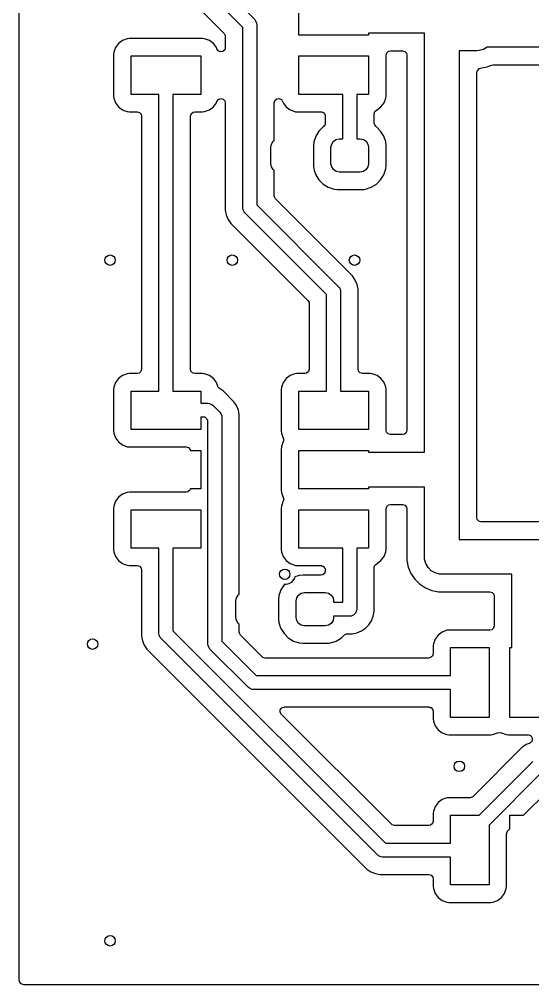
# Model space of a CAD drawing. Extents: x 4.07 to 6.96, y -6.23 to -1.21.
# Drawn here: x 4.071 to 4.65, y -6.093 to -5.004 of the extents above; entities that cross this region are included whole.
import ezdxf

# ---------------------------------------------------------------- set-up
doc = ezdxf.new("R2010")
doc.units = 0
doc.header["$MEASUREMENT"] = 0
doc.layers.add('BLACK', color=7, linetype='CONTINUOUS')

msp = doc.modelspace()

# ---------------------------------------------------------------- linework, layer by layer
at = {"layer": 'BLACK', "linetype": 'CONTINUOUS'}
for p, q in [((4.0709, -6.0599), (4.0709, -3.9337)), ((4.2756, -4.9436), (4.3363, -5.0043)), ((4.3228, -5.0131), (4.2645, -4.9547)), ((4.3858, -5.0217), (4.3858, -4.9783)), ((4.2756, -4.9937), (4.3017, -5.0198)), ((4.3363, -5.0043), (4.3373, -5.0055)), ((4.3373, -5.0055), (4.3384, -5.0083)), ((4.3384, -5.0083), (4.3386, -5.0098)), ((4.3017, -5.0198), (4.303, -5.0223)), ((4.3228, -5.2165), (4.3228, -5.0131)), ((4.3386, -5.0098), (4.3386, -5.2133)), ((4.5276, -5.0197), (4.4646, -5.0197)), ((4.4646, -5.0197), (4.4646, -5.0217)), ((4.5276, -5.4921), (4.5276, -5.0197)), ((4.1873, -5.0278), (4.1828, -5.0312)), ((4.1926, -5.0258), (4.1873, -5.0278)), ((4.1873, -5.0278), (4.1873, -5.0278)), ((4.195, -5.0256), (4.1926, -5.0258)), ((4.2775, -5.0256), (4.195, -5.0256)), ((4.195, -5.0256), (4.195, -5.0256)), ((4.2798, -5.0258), (4.2775, -5.0256)), ((4.2775, -5.0256), (4.2775, -5.0256)), ((4.2775, -5.0256), (4.2775, -5.0256)), ((4.2775, -5.0256), (4.2775, -5.0256)), ((4.2851, -5.0278), (4.2798, -5.0258)), ((4.2798, -5.0258), (4.2798, -5.0258)), ((4.2897, -5.0312), (4.2851, -5.0278)), ((4.2851, -5.0278), (4.2851, -5.0278)), ((4.303, -5.0223), (4.3031, -5.0233)), ((4.3031, -5.0233), (4.3031, -5.0357)), ((4.4646, -5.0217), (4.3858, -5.0217)), ((4.1774, -5.041), (4.1771, -5.0434)), ((4.1794, -5.0357), (4.1774, -5.041)), ((4.1828, -5.0312), (4.1794, -5.0357)), ((4.1794, -5.0357), (4.1794, -5.0357)), ((4.1828, -5.0312), (4.1828, -5.0312)), ((4.2931, -5.0357), (4.2897, -5.0312)), ((4.2897, -5.0312), (4.2897, -5.0312)), ((4.2937, -5.0374), (4.2931, -5.0357)), ((4.2931, -5.0357), (4.2931, -5.0357)), ((4.2951, -5.0394), (4.2937, -5.0374)), ((4.2976, -5.0405), (4.2951, -5.0394)), ((4.3003, -5.0401), (4.2976, -5.0405)), ((4.3024, -5.0383), (4.3003, -5.0401)), ((4.3031, -5.0357), (4.3024, -5.0383)), ((4.485, -5.0416), (4.4871, -5.0398)), ((4.4871, -5.0398), (4.4892, -5.0394)), ((4.4892, -5.0394), (4.503, -5.0394)), ((4.503, -5.0394), (4.5056, -5.0402)), ((4.5056, -5.0402), (4.5074, -5.0422)), ((4.5866, -5.0394), (4.5669, -5.0394)), ((4.5669, -5.0394), (4.5669, -5.5118)), ((4.5892, -5.0392), (4.5866, -5.0394)), ((4.5941, -5.0379), (4.5892, -5.0392)), ((4.5892, -5.0392), (4.5892, -5.0392)), ((4.5984, -5.0354), (4.5941, -5.0379)), ((5.1043, -5.0354), (4.5984, -5.0354)), ((4.1771, -5.0434), (4.1771, -5.0434)), ((4.1771, -5.0434), (4.1771, -5.0434)), ((4.1771, -5.0434), (4.1771, -5.0905)), ((4.1969, -5.0886), (4.1969, -5.0453)), ((4.1969, -5.0453), (4.2756, -5.0453)), ((4.2756, -5.0453), (4.2756, -5.0886)), ((4.3858, -5.0886), (4.3858, -5.0453)), ((4.3858, -5.0453), (4.4646, -5.0453)), ((4.4646, -5.0453), (4.4646, -5.0886)), ((4.4843, -5.0443), (4.485, -5.0416)), ((4.4843, -5.0905), (4.4843, -5.0443)), ((4.5074, -5.0422), (4.5079, -5.0443)), ((4.5079, -5.0443), (4.5079, -5.4675)), ((4.5866, -5.0638), (4.587, -5.0626)), ((4.587, -5.0626), (4.5873, -5.0614)), ((4.5873, -5.0614), (4.5874, -5.0613)), ((4.5874, -5.0612), (4.5884, -5.0604)), ((4.5874, -5.0613), (4.5874, -5.0612)), ((4.5884, -5.0604), (4.5893, -5.0595)), ((4.5893, -5.0595), (4.5894, -5.0595)), ((4.5894, -5.0595), (4.5895, -5.0594)), ((4.5895, -5.0594), (4.5906, -5.0591)), ((4.5906, -5.0591), (4.5943, -5.0583)), ((4.5943, -5.0583), (4.5981, -5.0576)), ((4.5981, -5.0576), (4.6002, -5.0567)), ((4.6002, -5.0567), (4.6031, -5.0555)), ((4.6031, -5.0555), (4.6049, -5.0551)), ((4.6049, -5.0551), (5.0901, -5.0551)), ((4.5866, -5.566), (4.5866, -5.0638)), ((4.1771, -5.0905), (4.1771, -5.0905)), ((4.1771, -5.0905), (4.1774, -5.0928)), ((4.1774, -5.0928), (4.1794, -5.0981)), ((4.2283, -5.0886), (4.1969, -5.0886)), ((4.2283, -5.4232), (4.2283, -5.0886)), ((4.2756, -5.0886), (4.2441, -5.0886)), ((4.2441, -5.0886), (4.2441, -5.4232)), ((4.2937, -5.0965), (4.2953, -5.0943)), ((4.2953, -5.0943), (4.2979, -5.0933)), ((4.2979, -5.0933), (4.3006, -5.0939)), ((4.3006, -5.0939), (4.3025, -5.0959)), ((4.3025, -5.0959), (4.3031, -5.0982)), ((4.3583, -5.0982), (4.3591, -5.0956)), ((4.3591, -5.0956), (4.3611, -5.0938)), ((4.3611, -5.0938), (4.3639, -5.0934)), ((4.3639, -5.0934), (4.3664, -5.0945)), ((4.3664, -5.0945), (4.3677, -5.0965)), ((4.4355, -5.0886), (4.3858, -5.0886)), ((4.4355, -5.1388), (4.4355, -5.0886)), ((4.4646, -5.0886), (4.4513, -5.0886)), ((4.4513, -5.0886), (4.4513, -5.1388)), ((4.482, -5.0981), (4.484, -5.0928)), ((4.484, -5.0928), (4.4843, -5.0905)), ((4.1794, -5.0981), (4.1794, -5.0981)), ((4.1794, -5.0981), (4.1828, -5.1027)), ((4.1828, -5.1027), (4.1828, -5.1027)), ((4.1828, -5.1027), (4.1873, -5.1061)), ((4.1873, -5.1061), (4.1873, -5.1061)), ((4.1873, -5.1061), (4.1888, -5.1066)), ((4.1888, -5.1066), (4.1926, -5.108)), ((4.2798, -5.108), (4.2851, -5.1061)), ((4.2851, -5.1061), (4.2897, -5.1027)), ((4.2897, -5.1027), (4.2931, -5.0981)), ((4.2931, -5.0981), (4.2937, -5.0965)), ((4.3031, -5.0982), (4.3031, -5.2138)), ((4.3583, -5.1407), (4.3583, -5.0982)), ((4.3677, -5.0965), (4.3684, -5.0981)), ((4.3684, -5.0981), (4.3684, -5.0981)), ((4.3684, -5.0981), (4.3718, -5.1027)), ((4.3718, -5.1027), (4.3718, -5.1027)), ((4.3718, -5.1027), (4.3763, -5.1061)), ((4.3763, -5.1061), (4.3763, -5.1061)), ((4.3763, -5.1061), (4.3816, -5.108)), ((4.4718, -5.108), (4.4738, -5.1062)), ((4.4738, -5.1062), (4.4741, -5.1061)), ((4.4741, -5.1061), (4.4786, -5.1027)), ((4.4741, -5.1061), (4.4741, -5.1061)), ((4.4741, -5.1061), (4.4741, -5.1061)), ((4.4786, -5.1027), (4.482, -5.0981)), ((4.1926, -5.108), (4.195, -5.1083)), ((4.195, -5.1083), (4.2038, -5.1083)), ((4.2038, -5.1083), (4.2064, -5.1091)), ((4.2064, -5.1091), (4.2082, -5.1111)), ((4.2082, -5.1111), (4.2086, -5.1132)), ((4.2086, -5.1132), (4.2086, -5.3986)), ((4.2638, -5.1132), (4.2646, -5.1105)), ((4.2638, -5.3986), (4.2638, -5.1132)), ((4.2646, -5.1105), (4.2667, -5.1087)), ((4.2667, -5.1087), (4.2687, -5.1083)), ((4.2687, -5.1083), (4.2775, -5.1083)), ((4.2775, -5.1083), (4.2798, -5.108)), ((4.2775, -5.1083), (4.2775, -5.1083)), ((4.3816, -5.108), (4.3816, -5.108)), ((4.3816, -5.108), (4.3819, -5.1081)), ((4.3819, -5.1081), (4.3839, -5.1083)), ((4.3839, -5.1083), (4.4109, -5.1083)), ((4.4109, -5.1083), (4.4113, -5.1084)), ((4.4113, -5.1084), (4.4116, -5.1083)), ((4.4116, -5.1083), (4.4126, -5.1088)), ((4.4126, -5.1088), (4.4136, -5.1091)), ((4.4136, -5.1091), (4.4138, -5.1093)), ((4.4138, -5.1093), (4.4141, -5.1095)), ((4.4141, -5.1095), (4.4147, -5.1104)), ((4.4147, -5.1104), (4.4154, -5.1111)), ((4.4154, -5.1111), (4.4155, -5.1116)), ((4.4155, -5.1116), (4.4156, -5.1118)), ((4.4156, -5.1118), (4.4158, -5.1132)), ((4.4158, -5.1132), (4.4158, -5.121)), ((4.471, -5.1106), (4.4718, -5.108)), ((4.471, -5.121), (4.471, -5.1106)), ((4.4135, -5.1252), (4.4086, -5.13)), ((4.4136, -5.1251), (4.4135, -5.1251)), ((4.4135, -5.1251), (4.4135, -5.1252)), ((4.4135, -5.1252), (4.4135, -5.1252)), ((4.4137, -5.125), (4.4136, -5.1251)), ((4.4151, -5.1236), (4.4137, -5.125)), ((4.4137, -5.125), (4.4137, -5.125)), ((4.4158, -5.121), (4.4151, -5.1236)), ((4.4715, -5.1231), (4.471, -5.121)), ((4.4732, -5.125), (4.4715, -5.1231)), ((4.4733, -5.1251), (4.4731, -5.125)), ((4.4731, -5.125), (4.4732, -5.125)), ((4.4734, -5.1252), (4.4733, -5.1251)), ((4.4733, -5.1251), (4.4733, -5.1251)), ((4.4782, -5.13), (4.4734, -5.1252)), ((4.4734, -5.1252), (4.4734, -5.1252)), ((4.4734, -5.1252), (4.4734, -5.1252)), ((4.4734, -5.1252), (4.4734, -5.1252)), ((4.4051, -5.1358), (4.4029, -5.1422)), ((4.4086, -5.13), (4.4051, -5.1358)), ((4.4051, -5.1358), (4.4051, -5.1358)), ((4.425, -5.1415), (4.428, -5.1395)), ((4.428, -5.1395), (4.4316, -5.1388)), ((4.4316, -5.1388), (4.4355, -5.1388)), ((4.4513, -5.1388), (4.4552, -5.1388)), ((4.4552, -5.1388), (4.4588, -5.1395)), ((4.4588, -5.1395), (4.4618, -5.1415)), ((4.4817, -5.1358), (4.4782, -5.13)), ((4.4839, -5.1422), (4.4817, -5.1358)), ((4.3543, -5.1481), (4.355, -5.1446)), ((4.3543, -5.1668), (4.3543, -5.1481)), ((4.355, -5.1446), (4.3571, -5.1415)), ((4.3571, -5.1415), (4.3583, -5.1407)), ((4.4029, -5.1422), (4.4025, -5.1462)), ((4.4025, -5.1462), (4.4025, -5.1688)), ((4.4029, -5.1422), (4.4029, -5.1422)), ((4.4029, -5.1422), (4.4029, -5.1422)), ((4.4222, -5.1481), (4.423, -5.1446)), ((4.4222, -5.1668), (4.4222, -5.1481)), ((4.423, -5.1446), (4.425, -5.1415)), ((4.4618, -5.1415), (4.4639, -5.1446)), ((4.4639, -5.1446), (4.4646, -5.1481)), ((4.4646, -5.1481), (4.4646, -5.1668)), ((4.4843, -5.1462), (4.4839, -5.1422)), ((4.4843, -5.1688), (4.4843, -5.1462)), ((4.355, -5.1704), (4.3543, -5.1668)), ((4.3571, -5.1734), (4.355, -5.1704)), ((4.4025, -5.1688), (4.4025, -5.1688)), ((4.4025, -5.1688), (4.4029, -5.1727)), ((4.423, -5.1704), (4.4222, -5.1668)), ((4.425, -5.1734), (4.423, -5.1704)), ((4.4639, -5.1704), (4.4618, -5.1734)), ((4.4646, -5.1668), (4.4639, -5.1704)), ((4.4839, -5.1727), (4.4843, -5.1688)), ((4.3583, -5.1743), (4.3571, -5.1734)), ((4.3583, -5.2031), (4.3583, -5.1743)), ((4.4029, -5.1727), (4.4034, -5.1742)), ((4.4034, -5.1742), (4.4051, -5.1792)), ((4.4051, -5.1792), (4.4086, -5.185)), ((4.428, -5.1755), (4.425, -5.1734)), ((4.4316, -5.1762), (4.428, -5.1755)), ((4.4552, -5.1762), (4.4316, -5.1762)), ((4.4588, -5.1755), (4.4552, -5.1762)), ((4.4618, -5.1734), (4.4588, -5.1755)), ((4.4782, -5.185), (4.4817, -5.1792)), ((4.4817, -5.1792), (4.4839, -5.1727)), ((4.4086, -5.185), (4.4135, -5.1898)), ((4.4135, -5.1898), (4.4192, -5.1933)), ((4.4192, -5.1933), (4.4257, -5.1955)), ((4.4611, -5.1955), (4.4676, -5.1933)), ((4.4676, -5.1933), (4.4734, -5.1898)), ((4.4734, -5.1898), (4.4782, -5.185)), ((4.3584, -5.2041), (4.3583, -5.2031)), ((4.3597, -5.2065), (4.3584, -5.2041)), ((4.4257, -5.1955), (4.4297, -5.1959)), ((4.4297, -5.1959), (4.4572, -5.1959)), ((4.4572, -5.1959), (4.4593, -5.1957)), ((4.4572, -5.1959), (4.4572, -5.1959)), ((4.4572, -5.1959), (4.4572, -5.1959)), ((4.4593, -5.1957), (4.4611, -5.1955)), ((4.3031, -5.2138), (4.3031, -5.2193)), ((4.3386, -5.2133), (4.4308, -5.3055)), ((4.4466, -5.2934), (4.3597, -5.2065)), ((4.3031, -5.2193), (4.3031, -5.2193)), ((4.3031, -5.2193), (4.3031, -5.2193)), ((4.3031, -5.2193), (4.3042, -5.2246)), ((4.3042, -5.2246), (4.3042, -5.2246)), ((4.3042, -5.2246), (4.3063, -5.2296)), ((4.323, -5.2181), (4.3228, -5.2165)), ((4.3242, -5.2209), (4.323, -5.2181)), ((4.3251, -5.2221), (4.3242, -5.2209)), ((4.4173, -5.3143), (4.3251, -5.2221)), ((4.3063, -5.2296), (4.3093, -5.2341)), ((4.3093, -5.2341), (4.3093, -5.2341)), ((4.3093, -5.2341), (4.3962, -5.321)), ((4.4496, -5.298), (4.4466, -5.2934)), ((4.4517, -5.303), (4.4496, -5.298)), ((4.4308, -5.3055), (4.4317, -5.3066)), ((4.4317, -5.3066), (4.4329, -5.3095)), ((4.4329, -5.3095), (4.4331, -5.311)), ((4.4331, -5.311), (4.4331, -5.4232)), ((4.4528, -5.3083), (4.4517, -5.303)), ((4.4517, -5.303), (4.4517, -5.303)), ((4.4517, -5.303), (4.4517, -5.303)), ((4.4517, -5.303), (4.4517, -5.303)), ((4.4528, -5.3986), (4.4528, -5.3083)), ((4.3962, -5.321), (4.3975, -5.3234)), ((4.3975, -5.3234), (4.3976, -5.3245)), ((4.3976, -5.3245), (4.3976, -5.3986)), ((4.4173, -5.4232), (4.4173, -5.3143)), ((4.2086, -5.3986), (4.2079, -5.4013)), ((4.2642, -5.4007), (4.2638, -5.3986)), ((4.266, -5.4027), (4.2642, -5.4007)), ((4.3976, -5.3986), (4.3968, -5.4013)), ((4.4532, -5.4007), (4.4528, -5.3986)), ((4.455, -5.4027), (4.4532, -5.4007)), ((4.1828, -5.4092), (4.1794, -5.4137)), ((4.1873, -5.4058), (4.1828, -5.4092)), ((4.1828, -5.4092), (4.1828, -5.4092)), ((4.1926, -5.4038), (4.1873, -5.4058)), ((4.1873, -5.4058), (4.1873, -5.4058)), ((4.195, -5.4035), (4.1926, -5.4038)), ((4.2038, -5.4035), (4.195, -5.4035)), ((4.195, -5.4035), (4.195, -5.4035)), ((4.2058, -5.4031), (4.2038, -5.4035)), ((4.2079, -5.4013), (4.2058, -5.4031)), ((4.2687, -5.4035), (4.266, -5.4027)), ((4.2775, -5.4035), (4.2687, -5.4035)), ((4.2798, -5.4038), (4.2775, -5.4035)), ((4.2775, -5.4035), (4.2775, -5.4035)), ((4.2775, -5.4035), (4.2775, -5.4035)), ((4.2775, -5.4035), (4.2775, -5.4035)), ((4.2851, -5.4058), (4.2798, -5.4038)), ((4.2798, -5.4038), (4.2798, -5.4038)), ((4.2897, -5.4092), (4.2851, -5.4058)), ((4.2851, -5.4058), (4.2851, -5.4058)), ((4.2931, -5.4137), (4.2897, -5.4092)), ((4.2897, -5.4092), (4.2897, -5.4092)), ((4.3718, -5.4092), (4.3684, -5.4137)), ((4.3763, -5.4058), (4.3718, -5.4092)), ((4.3718, -5.4092), (4.3718, -5.4092)), ((4.3816, -5.4038), (4.3763, -5.4058)), ((4.3763, -5.4058), (4.3763, -5.4058)), ((4.3839, -5.4035), (4.3816, -5.4038)), ((4.3927, -5.4035), (4.3839, -5.4035)), ((4.3839, -5.4035), (4.3839, -5.4035)), ((4.3948, -5.4031), (4.3927, -5.4035)), ((4.3968, -5.4013), (4.3948, -5.4031)), ((4.4577, -5.4035), (4.455, -5.4027)), ((4.4665, -5.4035), (4.4577, -5.4035)), ((4.4688, -5.4038), (4.4665, -5.4035)), ((4.4665, -5.4035), (4.4665, -5.4035)), ((4.4665, -5.4035), (4.4665, -5.4035)), ((4.4665, -5.4035), (4.4665, -5.4035)), ((4.4741, -5.4058), (4.4688, -5.4038)), ((4.4688, -5.4038), (4.4688, -5.4038)), ((4.4786, -5.4092), (4.4741, -5.4058)), ((4.4741, -5.4058), (4.4741, -5.4058)), ((4.482, -5.4137), (4.4786, -5.4092)), ((4.4786, -5.4092), (4.4786, -5.4092)), ((4.1774, -5.419), (4.1771, -5.4213)), ((4.1771, -5.4213), (4.1771, -5.4213)), ((4.1771, -5.4213), (4.1771, -5.4213)), ((4.1771, -5.4213), (4.1771, -5.4684)), ((4.1794, -5.4137), (4.1774, -5.419)), ((4.1794, -5.4137), (4.1794, -5.4137)), ((4.2947, -5.4181), (4.2931, -5.4137)), ((4.2931, -5.4137), (4.2931, -5.4137)), ((4.2948, -5.4184), (4.2947, -5.4181)), ((4.2966, -5.4205), (4.2948, -5.4184)), ((4.301, -5.4235), (4.2966, -5.4205)), ((4.3664, -5.419), (4.3661, -5.4213)), ((4.3661, -5.4213), (4.3661, -5.4213)), ((4.3661, -5.4213), (4.3661, -5.4213)), ((4.3661, -5.4213), (4.3661, -5.4684)), ((4.3684, -5.4137), (4.3664, -5.419)), ((4.3684, -5.4137), (4.3684, -5.4137)), ((4.484, -5.419), (4.482, -5.4137)), ((4.482, -5.4137), (4.482, -5.4137)), ((4.482, -5.4137), (4.482, -5.4137)), ((4.4843, -5.4213), (4.484, -5.419)), ((4.4843, -5.4675), (4.4843, -5.4213)), ((4.4843, -5.4213), (4.4843, -5.4213)), ((4.4843, -5.4213), (4.4843, -5.4213)), ((4.1969, -5.4665), (4.1969, -5.4232)), ((4.1969, -5.4232), (4.2283, -5.4232)), ((4.2441, -5.4232), (4.2756, -5.4232)), ((4.2756, -5.4232), (4.2756, -5.437)), ((4.3128, -5.4352), (4.301, -5.4235)), ((4.3858, -5.4665), (4.3858, -5.4232)), ((4.3858, -5.4232), (4.4173, -5.4232)), ((4.4331, -5.4232), (4.4646, -5.4232)), ((4.4646, -5.4232), (4.4646, -5.4665)), ((4.2756, -5.437), (4.2835, -5.437)), ((4.2835, -5.437), (4.285, -5.4372)), ((4.285, -5.4372), (4.2878, -5.4383)), ((4.2878, -5.4383), (4.289, -5.4393)), ((4.289, -5.4393), (4.2969, -5.4472)), ((4.3139, -5.4368), (4.3128, -5.4352)), ((4.3128, -5.4352), (4.3128, -5.4352)), ((4.3158, -5.4397), (4.3139, -5.4368)), ((4.3179, -5.4447), (4.3158, -5.4397)), ((4.2802, -5.4528), (4.2756, -5.4528)), ((4.2756, -5.4528), (4.2756, -5.4665)), ((4.2835, -5.456), (4.2802, -5.4528)), ((4.2969, -5.4472), (4.2979, -5.4484)), ((4.2979, -5.4484), (4.2991, -5.4512)), ((4.2991, -5.4512), (4.2992, -5.4528)), ((4.2992, -5.4528), (4.2992, -5.7054)), ((4.3189, -5.45), (4.3179, -5.4447)), ((4.3179, -5.4447), (4.3179, -5.4447)), ((4.3179, -5.4447), (4.3179, -5.4447)), ((4.3189, -5.6525), (4.3189, -5.45)), ((4.2835, -5.7087), (4.2835, -5.456)), ((4.1771, -5.4684), (4.1771, -5.4684)), ((4.1771, -5.4684), (4.1774, -5.4708)), ((4.1774, -5.4708), (4.1794, -5.4761)), ((4.1794, -5.4761), (4.1794, -5.4761)), ((4.1794, -5.4761), (4.1828, -5.4806)), ((4.2756, -5.4665), (4.1969, -5.4665)), ((4.3661, -5.4684), (4.3661, -5.4684)), ((4.3661, -5.4684), (4.3664, -5.4708)), ((4.3664, -5.4708), (4.3685, -5.4764)), ((4.3685, -5.4764), (4.3684, -5.4764)), ((4.3684, -5.4764), (4.3689, -5.4787)), ((4.4646, -5.4665), (4.3858, -5.4665)), ((4.4847, -5.4696), (4.4843, -5.4675)), ((4.4865, -5.4716), (4.4847, -5.4696)), ((4.4892, -5.4724), (4.4865, -5.4716)), ((4.503, -5.4724), (4.4892, -5.4724)), ((4.505, -5.472), (4.503, -5.4724)), ((4.5071, -5.4702), (4.505, -5.472)), ((4.5079, -5.4675), (4.5071, -5.4702)), ((4.1828, -5.4806), (4.1828, -5.4806)), ((4.1828, -5.4806), (4.1873, -5.484)), ((4.1873, -5.484), (4.1873, -5.484)), ((4.1873, -5.484), (4.1926, -5.486)), ((4.1926, -5.486), (4.1926, -5.486)), ((4.1926, -5.486), (4.1929, -5.486)), ((4.1929, -5.486), (4.195, -5.4862)), ((4.195, -5.4862), (4.2589, -5.4862)), ((4.2589, -5.4862), (4.2615, -5.487)), ((4.2615, -5.487), (4.2633, -5.4891)), ((4.3663, -5.487), (4.3661, -5.4883)), ((4.3664, -5.4859), (4.3663, -5.487)), ((4.3685, -5.4803), (4.3664, -5.4859)), ((4.3689, -5.4787), (4.3684, -5.4803)), ((4.3684, -5.4803), (4.3685, -5.4803)), ((4.2633, -5.4891), (4.2635, -5.4902)), ((4.2635, -5.4902), (4.2756, -5.4902)), ((4.2756, -5.4902), (4.2756, -5.5335)), ((4.3661, -5.4883), (4.3661, -5.4883)), ((4.3661, -5.4883), (4.3661, -5.5353)), ((4.3858, -5.5335), (4.3858, -5.4902)), ((4.3858, -5.4902), (4.4646, -5.4902)), ((4.4646, -5.4902), (4.4646, -5.4921)), ((4.4646, -5.4921), (4.5276, -5.4921)), ((4.5669, -5.5118), (4.5669, -5.5551)), ((4.5276, -5.5315), (4.4646, -5.5315)), ((4.4646, -5.5315), (4.4646, -5.5335)), ((4.5276, -5.5551), (4.5276, -5.5315)), ((4.1873, -5.5396), (4.1828, -5.543)), ((4.1926, -5.5376), (4.1873, -5.5396)), ((4.1873, -5.5396), (4.1873, -5.5396)), ((4.195, -5.5374), (4.1926, -5.5376)), ((4.2589, -5.5374), (4.195, -5.5374)), ((4.195, -5.5374), (4.195, -5.5374)), ((4.2609, -5.5369), (4.2589, -5.5374)), ((4.263, -5.5351), (4.2609, -5.5369)), ((4.2635, -5.5335), (4.263, -5.5351)), ((4.2756, -5.5335), (4.2635, -5.5335)), ((4.3661, -5.5353), (4.3661, -5.5353)), ((4.3661, -5.5353), (4.3664, -5.5377)), ((4.3664, -5.5377), (4.3685, -5.5433)), ((4.4646, -5.5335), (4.3858, -5.5335)), ((4.1774, -5.5529), (4.1771, -5.5552)), ((4.1794, -5.5475), (4.1774, -5.5529)), ((4.1828, -5.543), (4.1794, -5.5475)), ((4.1794, -5.5475), (4.1794, -5.5475)), ((4.1828, -5.543), (4.1828, -5.543)), ((4.3664, -5.5529), (4.3661, -5.5552)), ((4.3685, -5.5472), (4.3664, -5.5529)), ((4.3685, -5.5433), (4.3684, -5.5434)), ((4.3684, -5.5434), (4.3689, -5.5456)), ((4.3689, -5.5456), (4.3684, -5.5472)), ((4.3684, -5.5472), (4.3685, -5.5472)), ((4.485, -5.5534), (4.4871, -5.5516)), ((4.4871, -5.5516), (4.4892, -5.5512)), ((4.4892, -5.5512), (4.503, -5.5512)), ((4.503, -5.5512), (4.5056, -5.552)), ((4.5056, -5.552), (4.5074, -5.5541)), ((4.1771, -5.5552), (4.1771, -5.5552)), ((4.1771, -5.5552), (4.1771, -5.5552)), ((4.1771, -5.5552), (4.1771, -5.6023)), ((4.1969, -5.6004), (4.1969, -5.5571)), ((4.1969, -5.5571), (4.2756, -5.5571)), ((4.2756, -5.5571), (4.2756, -5.6004)), ((4.3661, -5.5552), (4.3661, -5.5552)), ((4.3661, -5.5552), (4.3661, -5.5552)), ((4.3661, -5.5552), (4.3661, -5.6023)), ((4.3858, -5.6004), (4.3858, -5.5571)), ((4.3858, -5.5571), (4.4646, -5.5571)), ((4.4646, -5.5571), (4.4646, -5.6004)), ((4.4843, -5.5561), (4.485, -5.5534)), ((4.4843, -5.6023), (4.4843, -5.5561)), ((4.5074, -5.5541), (4.5079, -5.5561)), ((4.5079, -5.5561), (4.5079, -5.6064)), ((4.5276, -5.6102), (4.5276, -5.5551)), ((4.5669, -5.5551), (4.5669, -5.5906)), ((4.5871, -5.568), (4.5866, -5.566)), ((4.5889, -5.5701), (4.5871, -5.568)), ((4.5915, -5.5708), (4.5889, -5.5701)), ((6.2021, -5.5708), (4.5915, -5.5708)), ((4.5669, -5.5906), (4.6654, -5.5906)), ((4.1771, -5.6023), (4.1771, -5.6023)), ((4.1771, -5.6023), (4.1774, -5.6046)), ((4.1774, -5.6046), (4.1794, -5.6099)), ((4.2283, -5.6004), (4.1969, -5.6004)), ((4.2283, -5.6969), (4.2283, -5.6004)), ((4.2756, -5.6004), (4.2441, -5.6004)), ((4.2441, -5.6004), (4.2441, -5.6936)), ((4.3661, -5.6023), (4.3661, -5.6023)), ((4.3661, -5.6023), (4.3664, -5.6046)), ((4.3664, -5.6046), (4.3684, -5.6099)), ((4.4355, -5.6004), (4.3858, -5.6004)), ((4.4355, -5.6614), (4.4355, -5.6004)), ((4.4646, -5.6004), (4.4513, -5.6004)), ((4.4513, -5.6004), (4.4513, -5.6693)), ((4.482, -5.6099), (4.484, -5.6046)), ((4.484, -5.6046), (4.4843, -5.6023)), ((4.5079, -5.6064), (4.5079, -5.6141)), ((4.1794, -5.6099), (4.1794, -5.6099)), ((4.1794, -5.6099), (4.1828, -5.6145)), ((4.1828, -5.6145), (4.1828, -5.6145)), ((4.1828, -5.6145), (4.1873, -5.6179)), ((4.1873, -5.6179), (4.1873, -5.6179)), ((4.1873, -5.6179), (4.1891, -5.6185)), ((4.1891, -5.6185), (4.1926, -5.6198)), ((4.3684, -5.6099), (4.3684, -5.6099)), ((4.3684, -5.6099), (4.3718, -5.6145)), ((4.3718, -5.6145), (4.3718, -5.6145)), ((4.3718, -5.6145), (4.3763, -5.6179)), ((4.3763, -5.6179), (4.3763, -5.6179)), ((4.3763, -5.6179), (4.3816, -5.6198)), ((4.4718, -5.6198), (4.4738, -5.618)), ((4.4738, -5.618), (4.4741, -5.6179)), ((4.4741, -5.6179), (4.4786, -5.6145)), ((4.4741, -5.6179), (4.4741, -5.6179)), ((4.4741, -5.6179), (4.4741, -5.6179)), ((4.4786, -5.6145), (4.482, -5.6099)), ((4.5079, -5.6141), (4.5079, -5.6141)), ((4.5079, -5.6141), (4.5079, -5.6141)), ((4.5079, -5.6141), (4.5094, -5.6217)), ((4.5277, -5.6128), (4.5276, -5.6102)), ((4.5291, -5.6178), (4.5277, -5.6128)), ((4.5316, -5.6222), (4.5291, -5.6178)), ((4.1926, -5.6198), (4.195, -5.6201)), ((4.195, -5.6201), (4.2038, -5.6201)), ((4.2038, -5.6201), (4.2064, -5.6209)), ((4.2064, -5.6209), (4.2082, -5.623)), ((4.2082, -5.623), (4.2086, -5.625)), ((4.2086, -5.625), (4.2086, -5.6941)), ((4.3816, -5.6198), (4.3816, -5.6198)), ((4.3816, -5.6198), (4.3819, -5.6199)), ((4.3819, -5.6199), (4.3839, -5.6201)), ((4.3839, -5.6201), (4.4109, -5.6201)), ((4.4109, -5.6201), (4.4113, -5.6202)), ((4.4113, -5.6202), (4.4116, -5.6201)), ((4.4116, -5.6201), (4.4126, -5.6206)), ((4.4126, -5.6206), (4.4136, -5.6209)), ((4.4151, -5.6286), (4.413, -5.6304)), ((4.4136, -5.6209), (4.4138, -5.6211)), ((4.4138, -5.6211), (4.4141, -5.6213)), ((4.4141, -5.6213), (4.4147, -5.6222)), ((4.4147, -5.6222), (4.4154, -5.623)), ((4.4158, -5.626), (4.4151, -5.6286)), ((4.4154, -5.623), (4.4155, -5.6234)), ((4.4155, -5.6234), (4.4156, -5.6236)), ((4.4156, -5.6236), (4.4158, -5.625)), ((4.4158, -5.625), (4.4158, -5.626)), ((4.471, -5.6224), (4.4718, -5.6198)), ((4.471, -5.672), (4.471, -5.6224)), ((4.5094, -5.6217), (4.5094, -5.6217)), ((4.5094, -5.6217), (4.5123, -5.6289)), ((4.5123, -5.6289), (4.5123, -5.6289)), ((4.5123, -5.6289), (4.5166, -5.6353)), ((4.5353, -5.6259), (4.5316, -5.6222)), ((4.5397, -5.6284), (4.5353, -5.6259)), ((4.5447, -5.6298), (4.5397, -5.6284)), ((4.3773, -5.6393), (4.3746, -5.6408)), ((4.3794, -5.6371), (4.3773, -5.6393)), ((4.381, -5.6344), (4.3794, -5.6371)), ((4.3814, -5.6329), (4.381, -5.6344)), ((4.3863, -5.6313), (4.3814, -5.6329)), ((4.3903, -5.6309), (4.3863, -5.6313)), ((4.4109, -5.6309), (4.3903, -5.6309)), ((4.3903, -5.6309), (4.3903, -5.6309)), ((4.413, -5.6304), (4.4109, -5.6309)), ((4.5166, -5.6353), (4.5166, -5.6353)), ((4.5166, -5.6353), (4.5221, -5.6408)), ((4.5472, -5.6299), (4.5447, -5.6298)), ((4.626, -5.6299), (4.5472, -5.6299)), ((4.626, -5.7126), (4.626, -5.6299)), ((4.3646, -5.6508), (4.3636, -5.654)), ((4.3657, -5.6476), (4.3646, -5.6508)), ((4.3693, -5.6418), (4.3657, -5.6476)), ((4.3657, -5.6476), (4.3657, -5.6476)), ((4.3694, -5.6416), (4.3693, -5.6418)), ((4.3716, -5.6416), (4.3694, -5.6416)), ((4.3746, -5.6408), (4.3716, -5.6416)), ((4.3856, -5.6533), (4.3886, -5.6513)), ((4.3886, -5.6513), (4.3922, -5.6506)), ((4.3922, -5.6506), (4.4158, -5.6506)), ((4.4158, -5.6506), (4.4194, -5.6513)), ((4.4194, -5.6513), (4.4225, -5.6533)), ((4.5221, -5.6408), (4.5221, -5.6408)), ((4.5221, -5.6408), (4.5286, -5.6451)), ((4.5286, -5.6451), (4.5286, -5.6451)), ((4.5286, -5.6451), (4.5332, -5.6471)), ((4.5332, -5.6471), (4.5358, -5.6481)), ((4.5358, -5.6481), (4.5358, -5.6481)), ((4.5358, -5.6481), (4.5358, -5.6481)), ((4.5358, -5.6481), (4.5434, -5.6496)), ((4.5434, -5.6496), (4.5434, -5.6496)), ((4.5434, -5.6496), (4.6014, -5.6496)), ((4.6014, -5.6496), (4.604, -5.6504)), ((4.604, -5.6504), (4.6058, -5.6525)), ((4.315, -5.6599), (4.3157, -5.6564)), ((4.315, -5.6786), (4.315, -5.6599)), ((4.3157, -5.6564), (4.3177, -5.6533)), ((4.3177, -5.6533), (4.3189, -5.6525)), ((4.3636, -5.654), (4.3632, -5.658)), ((4.3632, -5.658), (4.3632, -5.6806)), ((4.3636, -5.654), (4.3636, -5.654)), ((4.3636, -5.654), (4.3636, -5.654)), ((4.3829, -5.6599), (4.3836, -5.6564)), ((4.3829, -5.6786), (4.3829, -5.6599)), ((4.3836, -5.6564), (4.3856, -5.6533)), ((4.4225, -5.6533), (4.4245, -5.6564)), ((4.4245, -5.6564), (4.4252, -5.6599)), ((4.4252, -5.6599), (4.4252, -5.6614)), ((4.4252, -5.6614), (4.4355, -5.6614)), ((4.6058, -5.6525), (4.6063, -5.6545)), ((4.6063, -5.6545), (4.6063, -5.688)), ((4.4511, -5.6708), (4.45, -5.6737)), ((4.4513, -5.6693), (4.4511, -5.6708)), ((4.4699, -5.6773), (4.471, -5.672)), ((4.3157, -5.6822), (4.315, -5.6786)), ((4.3177, -5.6853), (4.3157, -5.6822)), ((4.3632, -5.6806), (4.3632, -5.6806)), ((4.3632, -5.6806), (4.3636, -5.6846)), ((4.3836, -5.6822), (4.3829, -5.6786)), ((4.3856, -5.6853), (4.3836, -5.6822)), ((4.4245, -5.6822), (4.4225, -5.6853)), ((4.4252, -5.6786), (4.4245, -5.6822)), ((4.4434, -5.6772), (4.4252, -5.6772)), ((4.4252, -5.6772), (4.4252, -5.6786)), ((4.4449, -5.677), (4.4434, -5.6772)), ((4.4478, -5.6758), (4.4449, -5.677)), ((4.45, -5.6737), (4.4478, -5.6758)), ((4.4648, -5.6869), (4.4678, -5.6824)), ((4.4678, -5.6824), (4.4699, -5.6773)), ((4.2086, -5.6941), (4.2086, -5.6996)), ((4.2441, -5.6936), (4.4836, -5.9331)), ((4.3189, -5.6861), (4.3177, -5.6853)), ((4.3189, -5.6952), (4.3189, -5.6861)), ((4.3636, -5.6846), (4.3647, -5.6879)), ((4.3647, -5.6879), (4.3657, -5.691)), ((4.3657, -5.691), (4.3693, -5.6968)), ((4.3886, -5.6873), (4.3856, -5.6853)), ((4.3922, -5.688), (4.3886, -5.6873)), ((4.4158, -5.688), (4.3922, -5.688)), ((4.4194, -5.6873), (4.4158, -5.688)), ((4.4225, -5.6853), (4.4194, -5.6873)), ((4.4514, -5.6958), (4.4565, -5.6937)), ((4.4565, -5.6937), (4.461, -5.6907)), ((4.461, -5.6907), (4.4648, -5.6869)), ((4.5529, -5.6931), (4.5475, -5.6951)), ((4.5552, -5.6929), (4.5529, -5.6931)), ((4.6014, -5.6929), (4.5552, -5.6929)), ((4.5552, -5.6929), (4.5552, -5.6929)), ((4.6034, -5.6925), (4.6014, -5.6929)), ((4.6055, -5.6907), (4.6034, -5.6925)), ((4.6063, -5.688), (4.6055, -5.6907)), ((4.2086, -5.6996), (4.2086, -5.6996)), ((4.2086, -5.6996), (4.2086, -5.6996)), ((4.2086, -5.6996), (4.2097, -5.7049)), ((4.2097, -5.7049), (4.2097, -5.7049)), ((4.2097, -5.7049), (4.2118, -5.7099)), ((4.2285, -5.6984), (4.2283, -5.6969)), ((4.2297, -5.7012), (4.2285, -5.6984)), ((4.2307, -5.7024), (4.2297, -5.7012)), ((4.4747, -5.9465), (4.2307, -5.7024)), ((4.2992, -5.7054), (4.3379, -5.7441)), ((4.319, -5.6963), (4.3189, -5.6952)), ((4.3203, -5.6987), (4.319, -5.6963)), ((4.3446, -5.723), (4.3203, -5.6987)), ((4.3693, -5.6968), (4.3741, -5.7016)), ((4.3741, -5.7016), (4.3799, -5.7052)), ((4.3799, -5.7052), (4.3863, -5.7073)), ((4.4218, -5.7073), (4.4282, -5.7052)), ((4.4282, -5.7052), (4.434, -5.7016)), ((4.434, -5.7016), (4.4373, -5.6983)), ((4.4373, -5.6983), (4.4397, -5.697)), ((4.4397, -5.697), (4.4407, -5.6969)), ((4.4407, -5.6969), (4.4461, -5.6969)), ((4.4461, -5.6969), (4.4497, -5.6962)), ((4.4497, -5.6962), (4.4514, -5.6958)), ((4.5396, -5.7031), (4.5376, -5.7084)), ((4.543, -5.6985), (4.5396, -5.7031)), ((4.5396, -5.7031), (4.5396, -5.7031)), ((4.5475, -5.6951), (4.543, -5.6985)), ((4.543, -5.6985), (4.543, -5.6985)), ((4.5475, -5.6951), (4.5475, -5.6951)), ((4.2118, -5.7099), (4.2148, -5.7144)), ((4.2148, -5.7144), (4.4627, -5.9624)), ((4.2836, -5.7102), (4.2835, -5.7087)), ((4.2848, -5.713), (4.2836, -5.7102)), ((4.2858, -5.7142), (4.2848, -5.713)), ((4.3291, -5.7575), (4.2858, -5.7142)), ((4.3863, -5.7073), (4.3903, -5.7077)), ((4.3903, -5.7077), (4.4178, -5.7077)), ((4.4178, -5.7077), (4.42, -5.7075)), ((4.4178, -5.7077), (4.4178, -5.7077)), ((4.4178, -5.7077), (4.4178, -5.7077)), ((4.42, -5.7075), (4.4218, -5.7073)), ((4.5375, -5.7099), (4.5374, -5.7107)), ((4.5374, -5.7107), (4.5374, -5.7107)), ((4.5374, -5.7107), (4.5374, -5.7195)), ((4.5376, -5.7084), (4.5375, -5.7099)), ((4.5571, -5.7441), (4.5571, -5.7126)), ((4.5571, -5.7126), (4.6004, -5.7126)), ((4.6004, -5.7126), (4.6004, -5.7913)), ((4.624, -5.7913), (4.624, -5.7126)), ((4.624, -5.7126), (4.626, -5.7126)), ((4.3455, -5.7236), (4.3446, -5.723)), ((4.3481, -5.7244), (4.3455, -5.7236)), ((4.5325, -5.7244), (4.3481, -5.7244)), ((4.5345, -5.7239), (4.5325, -5.7244)), ((4.5366, -5.7221), (4.5345, -5.7239)), ((4.5374, -5.7195), (4.5366, -5.7221)), ((4.3379, -5.7441), (4.5571, -5.7441)), ((4.3303, -5.7585), (4.3291, -5.7575)), ((4.3331, -5.7597), (4.3303, -5.7585)), ((4.3346, -5.7598), (4.3331, -5.7597)), ((4.5571, -5.7598), (4.3346, -5.7598)), ((4.5571, -5.7913), (4.5571, -5.7598)), ((4.3651, -5.7827), (4.3668, -5.7805)), ((4.3668, -5.7805), (4.3694, -5.7796)), ((4.3694, -5.7796), (4.3697, -5.7795)), ((4.3697, -5.7795), (4.5325, -5.7795)), ((4.5325, -5.7795), (4.5328, -5.7796)), ((4.5328, -5.7796), (4.5332, -5.7796)), ((4.5332, -5.7796), (4.5341, -5.78)), ((4.5341, -5.78), (4.5351, -5.7803)), ((4.5351, -5.7803), (4.5354, -5.7806)), ((4.5354, -5.7806), (4.5357, -5.7807)), ((4.5357, -5.7807), (4.5363, -5.7816)), ((4.5363, -5.7816), (4.5369, -5.7824)), ((4.3649, -5.7855), (4.3651, -5.7827)), ((4.3663, -5.7879), (4.3649, -5.7855)), ((4.4903, -5.9119), (4.3663, -5.7879)), ((4.5369, -5.7824), (4.537, -5.7828)), ((4.537, -5.7828), (4.5372, -5.7831)), ((4.5372, -5.7831), (4.5374, -5.7844)), ((4.5374, -5.7844), (4.5374, -5.7932)), ((4.6004, -5.7913), (4.5571, -5.7913)), ((4.6673, -5.7913), (4.624, -5.7913)), ((4.5374, -5.7932), (4.5376, -5.7956)), ((4.5376, -5.7956), (4.5396, -5.8009)), ((4.5396, -5.8009), (4.5396, -5.8009)), ((4.5396, -5.8009), (4.543, -5.8054)), ((4.543, -5.8054), (4.543, -5.8054)), ((4.543, -5.8054), (4.5475, -5.8088)), ((4.5475, -5.8088), (4.5475, -5.8088)), ((4.5475, -5.8088), (4.5529, -5.8108)), ((4.5529, -5.8108), (4.5529, -5.8108)), ((4.5529, -5.8108), (4.5531, -5.8108)), ((4.5531, -5.8108), (4.5552, -5.811)), ((4.5552, -5.811), (4.6023, -5.811)), ((4.6023, -5.811), (4.6046, -5.8108)), ((4.6046, -5.8108), (4.6099, -5.8088)), ((4.6099, -5.8088), (4.6103, -5.8087)), ((4.6099, -5.8088), (4.6099, -5.8088)), ((4.6103, -5.8088), (4.6126, -5.8083)), ((4.6103, -5.8087), (4.6103, -5.8088)), ((4.6126, -5.8083), (4.6141, -5.8087)), ((4.6141, -5.8087), (4.6141, -5.8087)), ((4.6141, -5.8087), (4.6145, -5.8088)), ((4.6145, -5.8088), (4.6145, -5.8088)), ((4.6145, -5.8088), (4.6198, -5.8108)), ((4.6198, -5.8108), (4.6221, -5.811)), ((4.6221, -5.811), (4.6444, -5.811)), ((4.6444, -5.811), (4.6448, -5.8112)), ((4.6448, -5.8112), (4.6453, -5.8111)), ((4.6453, -5.8111), (4.6461, -5.8115)), ((4.6461, -5.8115), (4.647, -5.8118)), ((4.647, -5.8118), (4.6473, -5.8122)), ((4.6473, -5.8122), (4.6477, -5.8124)), ((4.6477, -5.8124), (4.6482, -5.8132)), ((4.6482, -5.8132), (4.6488, -5.8139)), ((4.6488, -5.8139), (4.6489, -5.8143)), ((4.6489, -5.8143), (4.6491, -5.8147)), ((4.6491, -5.8147), (4.6491, -5.8157)), ((4.6379, -5.825), (4.5825, -5.8804)), ((4.6385, -5.8247), (4.6379, -5.825)), ((4.6379, -5.825), (4.6379, -5.825)), ((4.6424, -5.822), (4.6385, -5.8247)), ((4.6385, -5.8247), (4.6385, -5.8247)), ((4.6458, -5.8206), (4.6424, -5.822)), ((4.6463, -5.8204), (4.6458, -5.8206)), ((4.6458, -5.8206), (4.6458, -5.8206)), ((4.6475, -5.8197), (4.6463, -5.8204)), ((4.6477, -5.8194), (4.6475, -5.8197)), ((4.6481, -5.8191), (4.6477, -5.8194)), ((4.6485, -5.8183), (4.6481, -5.8191)), ((4.649, -5.8175), (4.6485, -5.8183)), ((4.6492, -5.8166), (4.649, -5.817)), ((4.649, -5.817), (4.649, -5.8175)), ((4.6491, -5.8157), (4.6492, -5.8166)), ((4.5893, -5.9016), (4.6499, -5.8409)), ((4.6588, -5.8543), (4.6004, -5.9127)), ((4.6394, -5.9016), (4.6655, -5.8755)), ((4.543, -5.8875), (4.5396, -5.892)), ((4.5475, -5.8841), (4.543, -5.8875)), ((4.543, -5.8875), (4.543, -5.8875)), ((4.5529, -5.8821), (4.5475, -5.8841)), ((4.5475, -5.8841), (4.5475, -5.8841)), ((4.5552, -5.8819), (4.5529, -5.8821)), ((4.5791, -5.8819), (4.5552, -5.8819)), ((4.5552, -5.8819), (4.5552, -5.8819)), ((4.5801, -5.8818), (4.5791, -5.8819)), ((4.5825, -5.8804), (4.5801, -5.8818)), ((4.5376, -5.8973), (4.5374, -5.8991)), ((4.5374, -5.8991), (4.5374, -5.8997)), ((4.5374, -5.8997), (4.5374, -5.8997)), ((4.5374, -5.8997), (4.5374, -5.9085)), ((4.5396, -5.892), (4.5376, -5.8973)), ((4.5396, -5.892), (4.5396, -5.892)), ((4.5571, -5.9331), (4.5571, -5.9016)), ((4.5571, -5.9016), (4.5893, -5.9016)), ((4.624, -5.917), (4.624, -5.9016)), ((4.624, -5.9016), (4.6394, -5.9016)), ((4.4911, -5.9126), (4.4903, -5.9119)), ((4.4938, -5.9134), (4.4911, -5.9126)), ((4.5366, -5.9111), (4.5345, -5.9129)), ((4.5374, -5.9085), (4.5366, -5.9111)), ((4.6004, -5.9127), (4.6004, -5.9803)), ((4.5325, -5.9134), (4.4938, -5.9134)), ((4.5345, -5.9129), (4.5325, -5.9134)), ((4.6201, -5.9229), (4.6209, -5.9203)), ((4.6201, -5.9822), (4.6201, -5.9229)), ((4.6209, -5.9203), (4.6215, -5.9194)), ((4.6215, -5.9194), (4.624, -5.917)), ((4.4836, -5.9331), (4.5571, -5.9331)), ((4.4759, -5.9475), (4.4747, -5.9465)), ((4.4788, -5.9487), (4.4759, -5.9475)), ((4.4803, -5.9488), (4.4788, -5.9487)), ((4.5571, -5.9488), (4.4803, -5.9488)), ((4.5571, -5.9803), (4.5571, -5.9488)), ((4.4627, -5.9624), (4.4673, -5.9654)), ((4.4673, -5.9654), (4.4723, -5.9675)), ((4.4723, -5.9675), (4.4723, -5.9675)), ((4.4723, -5.9675), (4.4723, -5.9675)), ((4.4723, -5.9675), (4.4723, -5.9675)), ((4.4723, -5.9675), (4.4776, -5.9685)), ((4.4776, -5.9685), (4.4776, -5.9685)), ((4.4776, -5.9685), (4.4776, -5.9685)), ((4.4776, -5.9685), (4.5325, -5.9685)), ((4.5325, -5.9685), (4.5351, -5.9693)), ((4.5351, -5.9693), (4.5369, -5.9714)), ((4.5369, -5.9714), (4.5374, -5.9734)), ((4.5374, -5.9734), (4.5374, -5.9822)), ((4.5374, -5.9822), (4.5376, -5.9845)), ((4.5376, -5.9845), (4.5396, -5.9899)), ((4.6004, -5.9803), (4.5571, -5.9803)), ((4.6179, -5.9899), (4.6198, -5.9845)), ((4.6198, -5.9845), (4.6201, -5.9822)), ((4.5396, -5.9899), (4.5396, -5.9899)), ((4.5396, -5.9899), (4.543, -5.9944)), ((4.543, -5.9944), (4.543, -5.9944)), ((4.543, -5.9944), (4.5475, -5.9978)), ((4.5475, -5.9978), (4.5475, -5.9978)), ((4.5475, -5.9978), (4.5529, -5.9998)), ((4.5529, -5.9998), (4.5529, -5.9998)), ((4.5529, -5.9998), (4.5531, -5.9998)), ((4.5531, -5.9998), (4.5552, -6)), ((4.6023, -6), (4.6046, -5.9998)), ((4.6046, -5.9998), (4.6099, -5.9978)), ((4.6099, -5.9978), (4.6145, -5.9944)), ((4.6145, -5.9944), (4.6179, -5.9899)), ((4.5552, -6), (4.6023, -6)), ((4.0709, -6.0879), (4.0709, -6.0599)), ((4.0713, -6.09), (4.0709, -6.0879)), ((4.0731, -6.092), (4.0713, -6.09)), ((4.0758, -6.0928), (4.0731, -6.092)), ((6.3206, -6.0928), (4.0758, -6.0928))]:
    msp.add_line(p, q, dxfattribs=at)
at = {"layer": 'BLACK'}
for centre in [(4.1732, -5.2756), (4.311, -5.2756), (4.4488, -5.2756), (4.3701, -5.6299), (4.1535, -5.7087), (4.5669, -5.8465), (4.1732, -6.0433)]:
    msp.add_circle(centre, 0.00591, dxfattribs=at)
at = {"layer": 'WHITE'}
for centre in [(4.1732, -5.2756), (4.311, -5.2756), (4.4488, -5.2756), (4.3701, -5.6299), (4.1535, -5.7087), (4.5669, -5.8465), (4.1732, -6.0433)]:
    msp.add_circle(centre, 0.00591, dxfattribs=at)

doc.saveas('drawing.dxf')
